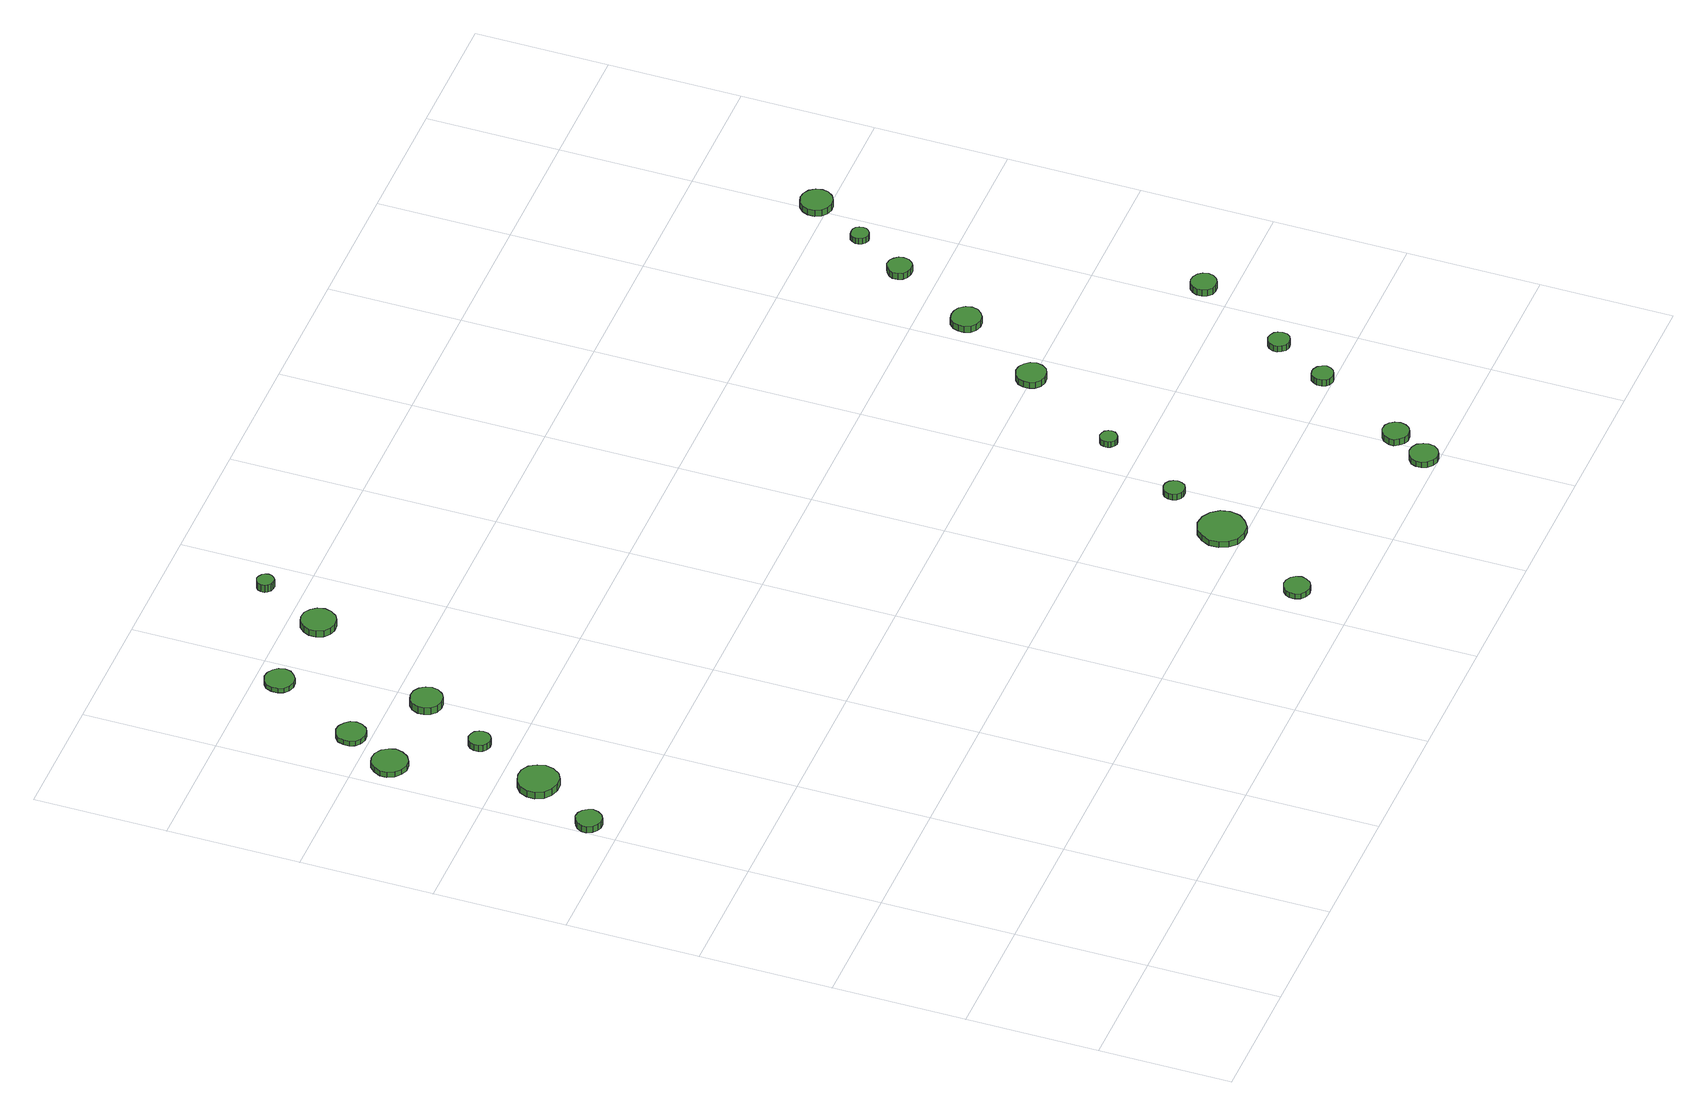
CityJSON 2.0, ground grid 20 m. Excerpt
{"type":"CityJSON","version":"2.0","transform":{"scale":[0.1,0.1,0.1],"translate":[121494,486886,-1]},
"CityObjects":{
"tree1":{"type":"SolitaryVegetationObject","attributes":{"function":"something"},"geometry":[{"type":"MultiSurface","lod":"1","boundaries":[[[0,1,2,3,4,5,6,7,8,9,10,11,12,13,14]],[[15,16,17,18,19,20,21,22,23,24,25,26,27,28,29]],[[0,29,28,1]],[[1,28,27,2]],[[2,27,26,3]],[[3,26,25,4]],[[4,25,24,5]],[[5,24,23,6]],[[6,23,22,7]],[[7,22,21,8]],[[8,21,20,9]],[[9,20,19,10]],[[10,19,18,11]],[[11,18,17,12]],[[12,17,16,13]],[[13,16,15,14]],[[14,15,29,0]]]}]},
"tree2":{"type":"SolitaryVegetationObject","attributes":{"function":"something"},"geometry":[{"type":"MultiSurface","lod":"1","boundaries":[[[30,31,32,33,34,35,36,37,38,39,40,41,42,43,44]],[[45,46,47,48,49,50,51,52,53,54,55,56,57,58,59]],[[30,59,58,31]],[[31,58,57,32]],[[32,57,56,33]],[[33,56,55,34]],[[34,55,54,35]],[[35,54,53,36]],[[36,53,52,37]],[[37,52,51,38]],[[38,51,50,39]],[[39,50,49,40]],[[40,49,48,41]],[[41,48,47,42]],[[42,47,46,43]],[[43,46,45,44]],[[44,45,59,30]]]}]},
"tree3":{"type":"SolitaryVegetationObject","attributes":{"function":"something"},"geometry":[{"type":"MultiSurface","lod":"1","boundaries":[[[60,61,62,63,64,65,66,67,68,69,70,71,72,73,74]],[[75,76,77,78,79,80,81,82,83,84,85,86,87,88,89]],[[60,89,88,61]],[[61,88,87,62]],[[62,87,86,63]],[[63,86,85,64]],[[64,85,84,65]],[[65,84,83,66]],[[66,83,82,67]],[[67,82,81,68]],[[68,81,80,69]],[[69,80,79,70]],[[70,79,78,71]],[[71,78,77,72]],[[72,77,76,73]],[[73,76,75,74]],[[74,75,89,60]]]}]},
"tree4":{"type":"SolitaryVegetationObject","attributes":{"function":"something"},"geometry":[{"type":"MultiSurface","lod":"1","boundaries":[[[90,91,92,93,94,95,96,97,98,99,100,101,102,103,104]],[[105,106,107,108,109,110,111,112,113,114,115,116,117,118,119]],[[90,119,118,91]],[[91,118,117,92]],[[92,117,116,93]],[[93,116,115,94]],[[94,115,114,95]],[[95,114,113,96]],[[96,113,112,97]],[[97,112,111,98]],[[98,111,110,99]],[[99,110,109,100]],[[100,109,108,101]],[[101,108,107,102]],[[102,107,106,103]],[[103,106,105,104]],[[104,105,119,90]]]}]},
"tree5":{"type":"SolitaryVegetationObject","attributes":{"function":"something"},"geometry":[{"type":"MultiSurface","lod":"1","boundaries":[[[120,121,122,123,124,125,126,127,128,129,130,131,132,133,134]],[[135,136,137,138,139,140,141,142,143,144,145,146,147,148,149]],[[120,149,148,121]],[[121,148,147,122]],[[122,147,146,123]],[[123,146,145,124]],[[124,145,144,125]],[[125,144,143,126]],[[126,143,142,127]],[[127,142,141,128]],[[128,141,140,129]],[[129,140,139,130]],[[130,139,138,131]],[[131,138,137,132]],[[132,137,136,133]],[[133,136,135,134]],[[134,135,149,120]]]}]},
"tree6":{"type":"SolitaryVegetationObject","attributes":{"function":"something"},"geometry":[{"type":"MultiSurface","lod":"1","boundaries":[[[150,151,152,153,154,155,156,157,158,159,160,161,162,163,164]],[[165,166,167,168,169,170,171,172,173,174,175,176,177,178,179]],[[150,179,178,151]],[[151,178,177,152]],[[152,177,176,153]],[[153,176,175,154]],[[154,175,174,155]],[[155,174,173,156]],[[156,173,172,157]],[[157,172,171,158]],[[158,171,170,159]],[[159,170,169,160]],[[160,169,168,161]],[[161,168,167,162]],[[162,167,166,163]],[[163,166,165,164]],[[164,165,179,150]]]}]},
"tree7":{"type":"SolitaryVegetationObject","attributes":{"function":"something"},"geometry":[{"type":"MultiSurface","lod":"1","boundaries":[[[180,181,182,183,184,185,186,187,188,189,190,191,192,193,194]],[[195,196,197,198,199,200,201,202,203,204,205,206,207,208,209]],[[180,209,208,181]],[[181,208,207,182]],[[182,207,206,183]],[[183,206,205,184]],[[184,205,204,185]],[[185,204,203,186]],[[186,203,202,187]],[[187,202,201,188]],[[188,201,200,189]],[[189,200,199,190]],[[190,199,198,191]],[[191,198,197,192]],[[192,197,196,193]],[[193,196,195,194]],[[194,195,209,180]]]}]},
"tree8":{"type":"SolitaryVegetationObject","attributes":{"function":"something"},"geometry":[{"type":"MultiSurface","lod":"1","boundaries":[[[210,211,212,213,214,215,216,217,218,219,220,221,222,223,224]],[[225,226,227,228,229,230,231,232,233,234,235,236,237,238,239]],[[210,239,238,211]],[[211,238,237,212]],[[212,237,236,213]],[[213,236,235,214]],[[214,235,234,215]],[[215,234,233,216]],[[216,233,232,217]],[[217,232,231,218]],[[218,231,230,219]],[[219,230,229,220]],[[220,229,228,221]],[[221,228,227,222]],[[222,227,226,223]],[[223,226,225,224]],[[224,225,239,210]]]}]},
"tree9":{"type":"SolitaryVegetationObject","attributes":{"function":"something"},"geometry":[{"type":"MultiSurface","lod":"1","boundaries":[[[240,241,242,243,244,245,246,247,248,249,250,251,252,253,254]],[[255,256,257,258,259,260,261,262,263,264,265,266,267,268,269]],[[240,269,268,241]],[[241,268,267,242]],[[242,267,266,243]],[[243,266,265,244]],[[244,265,264,245]],[[245,264,263,246]],[[246,263,262,247]],[[247,262,261,248]],[[248,261,260,249]],[[249,260,259,250]],[[250,259,258,251]],[[251,258,257,252]],[[252,257,256,253]],[[253,256,255,254]],[[254,255,269,240]]]}]},
"tree10":{"type":"SolitaryVegetationObject","attributes":{"function":"something"},"geometry":[{"type":"MultiSurface","lod":"1","boundaries":[[[270,271,272,273,274,275,276,277,278,279,280,281,282,283,284]],[[285,286,287,288,289,290,291,292,293,294,295,296,297,298,299]],[[270,299,298,271]],[[271,298,297,272]],[[272,297,296,273]],[[273,296,295,274]],[[274,295,294,275]],[[275,294,293,276]],[[276,293,292,277]],[[277,292,291,278]],[[278,291,290,279]],[[279,290,289,280]],[[280,289,288,281]],[[281,288,287,282]],[[282,287,286,283]],[[283,286,285,284]],[[284,285,299,270]]]}]},
"tree11":{"type":"SolitaryVegetationObject","attributes":{"function":"something"},"geometry":[{"type":"MultiSurface","lod":"1","boundaries":[[[300,301,302,303,304,305,306,307,308,309,310,311,312,313,314]],[[315,316,317,318,319,320,321,322,323,324,325,326,327,328,329]],[[300,329,328,301]],[[301,328,327,302]],[[302,327,326,303]],[[303,326,325,304]],[[304,325,324,305]],[[305,324,323,306]],[[306,323,322,307]],[[307,322,321,308]],[[308,321,320,309]],[[309,320,319,310]],[[310,319,318,311]],[[311,318,317,312]],[[312,317,316,313]],[[313,316,315,314]],[[314,315,329,300]]]}]},
"tree12":{"type":"SolitaryVegetationObject","attributes":{"function":"something"},"geometry":[{"type":"MultiSurface","lod":"1","boundaries":[[[330,331,332,333,334,335,336,337,338,339,340,341,342,343,344]],[[345,346,347,348,349,350,351,352,353,354,355,356,357,358,359]],[[330,359,358,331]],[[331,358,357,332]],[[332,357,356,333]],[[333,356,355,334]],[[334,355,354,335]],[[335,354,353,336]],[[336,353,352,337]],[[337,352,351,338]],[[338,351,350,339]],[[339,350,349,340]],[[340,349,348,341]],[[341,348,347,342]],[[342,347,346,343]],[[343,346,345,344]],[[344,345,359,330]]]}]},
"tree13":{"type":"SolitaryVegetationObject","attributes":{"function":"something"},"geometry":[{"type":"MultiSurface","lod":"1","boundaries":[[[360,361,362,363,364,365,366,367,368,369,370,371,372,373,374]],[[375,376,377,378,379,380,381,382,383,384,385,386,387,388,389]],[[360,389,388,361]],[[361,388,387,362]],[[362,387,386,363]],[[363,386,385,364]],[[364,385,384,365]],[[365,384,383,366]],[[366,383,382,367]],[[367,382,381,368]],[[368,381,380,369]],[[369,380,379,370]],[[370,379,378,371]],[[371,378,377,372]],[[372,377,376,373]],[[373,376,375,374]],[[374,375,389,360]]]}]},
"tree14":{"type":"SolitaryVegetationObject","attributes":{"function":"something"},"geometry":[{"type":"MultiSurface","lod":"1","boundaries":[[[390,391,392,393,394,395,396,397,398,399,400,401,402,403,404]],[[405,406,407,408,409,410,411,412,413,414,415,416,417,418,419]],[[390,419,418,391]],[[391,418,417,392]],[[392,417,416,393]],[[393,416,415,394]],[[394,415,414,395]],[[395,414,413,396]],[[396,413,412,397]],[[397,412,411,398]],[[398,411,410,399]],[[399,410,409,400]],[[400,409,408,401]],[[401,408,407,402]],[[402,407,406,403]],[[403,406,405,404]],[[404,405,419,390]]]}]},
"tree15":{"type":"SolitaryVegetationObject","attributes":{"function":"something"},"geometry":[{"type":"MultiSurface","lod":"1","boundaries":[[[420,421,422,423,424,425,426,427,428,429,430,431,432,433,434]],[[435,436,437,438,439,440,441,442,443,444,445,446,447,448,449]],[[420,449,448,421]],[[421,448,447,422]],[[422,447,446,423]],[[423,446,445,424]],[[424,445,444,425]],[[425,444,443,426]],[[426,443,442,427]],[[427,442,441,428]],[[428,441,440,429]],[[429,440,439,430]],[[430,439,438,431]],[[431,438,437,432]],[[432,437,436,433]],[[433,436,435,434]],[[434,435,449,420]]]}]},
"tree16":{"type":"SolitaryVegetationObject","attributes":{"function":"something"},"geometry":[{"type":"MultiSurface","lod":"1","boundaries":[[[450,451,452,453,454,455,456,457,458,459,460,461,462,463,464]],[[465,466,467,468,469,470,471,472,473,474,475,476,477,478,479]],[[450,479,478,451]],[[451,478,477,452]],[[452,477,476,453]],[[453,476,475,454]],[[454,475,474,455]],[[455,474,473,456]],[[456,473,472,457]],[[457,472,471,458]],[[458,471,470,459]],[[459,470,469,460]],[[460,469,468,461]],[[461,468,467,462]],[[462,467,466,463]],[[463,466,465,464]],[[464,465,479,450]]]}]},
"tree17":{"type":"SolitaryVegetationObject","attributes":{"function":"something"},"geometry":[{"type":"MultiSurface","lod":"1","boundaries":[[[480,481,482,483,484,485,486,487,488,489,490,491,492,493,494]],[[495,496,497,498,499,500,501,502,503,504,505,506,507,508,509]],[[480,509,508,481]],[[481,508,507,482]],[[482,507,506,483]],[[483,506,505,484]],[[484,505,504,485]],[[485,504,503,486]],[[486,503,502,487]],[[487,502,501,488]],[[488,501,500,489]],[[489,500,499,490]],[[490,499,498,491]],[[491,498,497,492]],[[492,497,496,493]],[[493,496,495,494]],[[494,495,509,480]]]}]},
"tree18":{"type":"SolitaryVegetationObject","attributes":{"function":"something"},"geometry":[{"type":"MultiSurface","lod":"1","boundaries":[[[510,511,512,513,514,515,516,517,518,519,520,521,522,523,524]],[[525,526,527,528,529,530,531,532,533,534,535,536,537,538,539]],[[510,539,538,511]],[[511,538,537,512]],[[512,537,536,513]],[[513,536,535,514]],[[514,535,534,515]],[[515,534,533,516]],[[516,533,532,517]],[[517,532,531,518]],[[518,531,530,519]],[[519,530,529,520]],[[520,529,528,521]],[[521,528,527,522]],[[522,527,526,523]],[[523,526,525,524]],[[524,525,539,510]]]}]},
"tree19":{"type":"SolitaryVegetationObject","attributes":{"function":"something"},"geometry":[{"type":"MultiSurface","lod":"1","boundaries":[[[540,541,542,543,544,545,546,547,548,549,550,551,552,553,554]],[[555,556,557,558,559,560,561,562,563,564,565,566,567,568,569]],[[540,569,568,541]],[[541,568,567,542]],[[542,567,566,543]],[[543,566,565,544]],[[544,565,564,545]],[[545,564,563,546]],[[546,563,562,547]],[[547,562,561,548]],[[548,561,560,549]],[[549,560,559,550]],[[550,559,558,551]],[[551,558,557,552]],[[552,557,556,553]],[[553,556,555,554]],[[554,555,569,540]]]}]},
"tree20":{"type":"SolitaryVegetationObject","attributes":{"function":"something"},"geometry":[{"type":"MultiSurface","lod":"1","boundaries":[[[570,571,572,573,574,575,576,577,578,579,580,581,582,583,584]],[[585,586,587,588,589,590,591,592,593,594,595,596,597,598,599]],[[570,599,598,571]],[[571,598,597,572]],[[572,597,596,573]],[[573,596,595,574]],[[574,595,594,575]],[[575,594,593,576]],[[576,593,592,577]],[[577,592,591,578]],[[578,591,590,579]],[[579,590,589,580]],[[580,589,588,581]],[[581,588,587,582]],[[582,587,586,583]],[[583,586,585,584]],[[584,585,599,570]]]}]},
"tree21":{"type":"SolitaryVegetationObject","attributes":{"function":"something"},"geometry":[{"type":"MultiSurface","lod":"1","boundaries":[[[600,601,602,603,604,605,606,607,608,609,610,611,612,613,614]],[[615,616,617,618,619,620,621,622,623,624,625,626,627,628,629]],[[600,629,628,601]],[[601,628,627,602]],[[602,627,626,603]],[[603,626,625,604]],[[604,625,624,605]],[[605,624,623,606]],[[606,623,622,607]],[[607,622,621,608]],[[608,621,620,609]],[[609,620,619,610]],[[610,619,618,611]],[[611,618,617,612]],[[612,617,616,613]],[[613,616,615,614]],[[614,615,629,600]]]}]},
"tree22":{"type":"SolitaryVegetationObject","attributes":{"function":"something"},"geometry":[{"type":"MultiSurface","lod":"1","boundaries":[[[630,631,632,633,634,635,636,637,638,639,640,641,642,643,644]],[[645,646,647,648,649,650,651,652,653,654,655,656,657,658,659]],[[630,659,658,631]],[[631,658,657,632]],[[632,657,656,633]],[[633,656,655,634]],[[634,655,654,635]],[[635,654,653,636]],[[636,653,652,637]],[[637,652,651,638]],[[638,651,650,639]],[[639,650,649,640]],[[640,649,648,641]],[[641,648,647,642]],[[642,647,646,643]],[[643,646,645,644]],[[644,645,659,630]]]}]},
"tree23":{"type":"SolitaryVegetationObject","attributes":{"function":"something"},"geometry":[{"type":"MultiSurface","lod":"1","boundaries":[[[660,661,662,663,664,665,666,667,668,669,670,671,672,673,674]],[[675,676,677,678,679,680,681,682,683,684,685,686,687,688,689]],[[660,689,688,661]],[[661,688,687,662]],[[662,687,686,663]],[[663,686,685,664]],[[664,685,684,665]],[[665,684,683,666]],[[666,683,682,667]],[[667,682,681,668]],[[668,681,680,669]],[[669,680,679,670]],[[670,679,678,671]],[[671,678,677,672]],[[672,677,676,673]],[[673,676,675,674]],[[674,675,689,660]]]}]}
},
"vertices":[
[41,848,17],[39,855,17],[34,862,17],[27,866,17],[19,867,17],[12,864,17],[6,859,17],[2,852,17],[2,844,17],[6,836,17],[12,831,17],[19,828,17],[27,829,17],[34,833,17],[39,840,17],[39,840,6],[34,833,6],[27,829,6],[19,828,6],[12,831,6],[6,836,6],[2,844,6],[2,852,6],[6,859,6],[12,864,6],[19,867,6],[27,866,6],[34,862,6],[39,855,6],[41,848,6],
[108,944,18],[105,956,18],[98,967,18],[87,973,18],[74,974,18],[62,970,18],[52,962,18],[47,950,18],[47,938,18],[52,926,18],[62,918,18],[74,914,18],[87,915,18],[98,921,18],[105,932,18],[105,932,6],[98,921,6],[87,915,6],[74,914,6],[62,918,6],[52,926,6],[47,938,6],[47,950,6],[52,962,6],[62,970,6],[74,974,6],[87,973,6],[98,967,6],[105,956,6],[108,944,6],
[72,1156,15],[69,1166,15],[63,1175,15],[53,1181,15],[42,1182,15],[32,1179,15],[24,1171,15],[19,1161,15],[19,1150,15],[24,1140,15],[32,1133,15],[42,1129,15],[53,1130,15],[63,1136,15],[69,1145,15],[69,1145,6],[63,1136,6],[53,1130,6],[42,1129,6],[32,1133,6],[24,1140,6],[19,1150,6],[19,1161,6],[24,1171,6],[32,1179,6],[42,1182,6],[53,1181,6],[63,1175,6],[69,1166,6],[72,1156,6],
[149,1053,17],[148,1059,17],[144,1065,17],[138,1068,17],[131,1069,17],[125,1067,17],[120,1062,17],[117,1056,17],[117,1049,17],[120,1043,17],[125,1039,17],[131,1036,17],[138,1037,17],[144,1041,17],[148,1046,17],[148,1046,6],[144,1041,6],[138,1037,6],[131,1036,6],[125,1039,6],[120,1043,6],[117,1049,6],[117,1056,6],[120,1062,6],[125,1067,6],[131,1069,6],[138,1068,6],[144,1065,6],[148,1059,6],[149,1053,6],
[110,1229,14],[108,1238,14],[102,1245,14],[94,1250,14],[85,1251,14],[76,1248,14],[69,1242,14],[66,1233,14],[66,1224,14],[69,1216,14],[76,1210,14],[85,1207,14],[94,1208,14],[102,1212,14],[108,1220,14],[108,1220,6],[102,1212,6],[94,1208,6],[85,1207,6],[76,1210,6],[69,1216,6],[66,1224,6],[66,1233,6],[69,1242,6],[76,1248,6],[85,1251,6],[94,1250,6],[102,1245,6],[108,1238,6],[110,1229,6],
[214,1154,18],[212,1163,18],[206,1171,18],[198,1176,18],[188,1177,18],[178,1174,18],[171,1168,18],[167,1158,18],[167,1149,18],[171,1140,18],[178,1133,18],[188,1130,18],[198,1131,18],[206,1136,18],[212,1144,18],[212,1144,6],[206,1136,6],[198,1131,6],[188,1130,6],[178,1133,6],[171,1140,6],[167,1149,6],[167,1158,6],[171,1168,6],[178,1174,6],[188,1177,6],[198,1176,6],[206,1171,6],[212,1163,6],[214,1154,6],
[185,1364,14],[183,1373,14],[177,1380,14],[169,1385,14],[160,1386,14],[151,1383,14],[144,1377,14],[141,1369,14],[141,1359,14],[144,1351,14],[151,1345,14],[160,1342,14],[169,1343,14],[177,1348,14],[183,1355,14],[183,1355,6],[177,1348,6],[169,1343,6],[160,1342,6],[151,1345,6],[144,1351,6],[141,1359,6],[141,1369,6],[144,1377,6],[151,1383,6],[160,1386,6],[169,1385,6],[177,1380,6],[183,1373,6],[185,1364,6],
[326,1356,17],[323,1367,17],[317,1375,17],[308,1381,17],[297,1382,17],[287,1379,17],[279,1371,17],[275,1362,17],[275,1351,17],[279,1341,17],[287,1334,17],[297,1331,17],[308,1332,17],[317,1337,17],[323,1346,17],[323,1346,6],[317,1337,6],[308,1332,6],[297,1331,6],[287,1334,6],[279,1341,6],[275,1351,6],[275,1362,6],[279,1371,6],[287,1379,6],[297,1382,6],[308,1381,6],[317,1375,6],[323,1367,6],[326,1356,6],
[365,1455,21],[364,1460,21],[361,1464,21],[356,1467,21],[351,1468,21],[346,1466,21],[342,1463,21],[340,1458,21],[340,1452,21],[342,1448,21],[346,1444,21],[351,1443,21],[356,1443,21],[361,1446,21],[364,1450,21],[364,1450,8],[361,1446,8],[356,1443,8],[351,1443,8],[346,1444,8],[342,1448,8],[340,1452,8],[340,1458,8],[342,1463,8],[346,1466,8],[351,1468,8],[356,1467,8],[361,1464,8],[364,1460,8],[365,1455,8],
[869,89,16],[867,97,16],[862,103,16],[855,107,16],[847,108,16],[839,105,16],[833,100,16],[830,93,16],[830,85,16],[833,77,16],[839,72,16],[847,69,16],[855,70,16],[862,74,16],[867,81,16],[867,81,7],[862,74,7],[855,70,7],[847,69,7],[839,72,7],[833,77,7],[830,85,7],[830,93,7],[833,100,7],[839,105,7],[847,108,7],[855,107,7],[862,103,7],[867,97,7],[869,89,7],
[969,233,16],[966,247,16],[957,259,16],[945,266,16],[930,268,16],[916,263,16],[906,253,16],[900,240,16],[900,225,16],[906,212,16],[916,202,16],[930,198,16],[945,199,16],[957,207,16],[966,218,16],[966,218,6],[957,207,6],[945,199,6],[930,198,6],[916,202,6],[906,212,6],[900,225,6],[900,240,6],[906,253,6],[916,263,6],[930,268,6],[945,266,6],[957,259,6],[966,247,6],[969,233,6],
[1007,326,16],[1005,332,16],[1002,337,16],[996,341,16],[989,341,16],[983,339,16],[978,335,16],[976,329,16],[976,323,16],[978,317,16],[983,312,16],[989,310,16],[996,311,16],[1002,314,16],[1005,319,16],[1005,319,6],[1002,314,6],[996,311,6],[989,310,6],[983,312,6],[978,317,6],[976,323,6],[976,329,6],[978,335,6],[983,339,6],[989,341,6],[996,341,6],[1002,337,6],[1005,332,6],[1007,326,6],
[1206,22,16],[1204,30,16],[1199,38,16],[1191,42,16],[1182,43,16],[1174,40,16],[1167,34,16],[1164,26,16],[1164,18,16],[1167,10,16],[1174,4,16],[1182,1,16],[1191,2,16],[1199,6,16],[1204,13,16],[1204,13,6],[1199,6,6],[1191,2,6],[1182,1,6],[1174,4,6],[1167,10,6],[1164,18,6],[1164,26,6],[1167,34,6],[1174,40,6],[1182,43,6],[1191,42,6],[1199,38,6],[1204,30,6],[1206,22,6],
[1078,451,16],[1077,456,16],[1074,461,16],[1069,463,16],[1064,464,16],[1059,462,16],[1055,459,16],[1053,454,16],[1053,448,16],[1055,444,16],[1059,440,16],[1064,438,16],[1069,439,16],[1074,442,16],[1077,446,16],[1077,446,6],[1074,442,6],[1069,439,6],[1064,438,6],[1059,440,6],[1055,444,6],[1053,448,6],[1053,454,6],[1055,459,6],[1059,462,6],[1064,464,6],[1069,463,6],[1074,461,6],[1077,456,6],[1078,451,6],
[1235,75,17],[1233,83,17],[1229,90,17],[1222,94,17],[1213,95,17],[1206,92,17],[1200,87,17],[1196,79,17],[1196,71,17],[1200,64,17],[1206,58,17],[1213,56,17],[1222,57,17],[1229,61,17],[1233,67,17],[1233,67,6],[1229,61,6],[1222,57,6],[1213,56,6],[1206,58,6],[1200,64,6],[1196,71,6],[1196,79,6],[1200,87,6],[1206,92,6],[1213,95,6],[1222,94,6],[1229,90,6],[1233,83,6],[1235,75,6],
[1181,602,17],[1179,611,17],[1173,618,17],[1165,623,17],[1156,624,17],[1147,621,17],[1140,615,17],[1137,606,17],[1137,597,17],[1140,589,17],[1147,583,17],[1156,580,17],[1165,581,17],[1173,585,17],[1179,593,17],[1179,593,6],[1173,585,6],[1165,581,6],[1156,580,6],[1147,583,6],[1140,589,6],[1137,597,6],[1137,606,6],[1140,615,6],[1147,621,6],[1156,624,6],[1165,623,6],[1173,618,6],[1179,611,6],[1181,602,6],
[1316,216,17],[1314,222,17],[1310,228,17],[1304,231,17],[1298,232,17],[1291,230,17],[1287,225,17],[1284,219,17],[1284,212,17],[1287,206,17],[1291,202,17],[1298,200,17],[1304,201,17],[1310,204,17],[1314,209,17],[1314,209,6],[1310,204,6],[1304,201,6],[1298,200,6],[1291,202,6],[1287,206,6],[1284,212,6],[1284,219,6],[1287,225,6],[1291,230,6],[1298,232,6],[1304,231,6],[1310,228,6],[1314,222,6],[1316,216,6],
[1365,300,16],[1364,307,16],[1360,312,16],[1354,315,16],[1347,316,16],[1341,314,16],[1336,310,16],[1333,303,16],[1333,297,16],[1336,291,16],[1341,286,16],[1347,284,16],[1354,285,16],[1360,288,16],[1364,293,16],[1364,293,6],[1360,288,6],[1354,285,6],[1347,284,6],[1341,286,6],[1336,291,6],[1333,297,6],[1333,303,6],[1336,310,6],[1341,314,6],[1347,316,6],[1354,315,6],[1360,312,6],[1364,307,6],[1365,300,6],
[1265,730,17],[1263,739,17],[1257,747,17],[1249,751,17],[1240,752,17],[1231,750,17],[1224,743,17],[1221,735,17],[1221,726,17],[1224,717,17],[1231,711,17],[1240,708,17],[1249,709,17],[1257,714,17],[1263,721,17],[1263,721,6],[1257,714,6],[1249,709,6],[1240,708,6],[1231,711,6],[1224,717,6],[1221,726,6],[1221,735,6],[1224,743,6],[1231,750,6],[1240,752,6],[1249,751,6],[1257,747,6],[1263,739,6],[1265,730,6],
[1450,443,17],[1448,451,17],[1443,457,17],[1436,461,17],[1428,462,17],[1421,460,17],[1415,454,17],[1412,447,17],[1412,439,17],[1415,432,17],[1421,426,17],[1428,424,17],[1436,425,17],[1443,429,17],[1448,435,17],[1448,435,6],[1443,429,6],[1436,425,6],[1428,424,6],[1421,426,6],[1415,432,6],[1412,439,6],[1412,447,6],[1415,454,6],[1421,460,6],[1428,462,6],[1436,461,6],[1443,457,6],[1448,451,6],[1450,443,6],
[1334,858,17],[1333,865,17],[1328,871,17],[1322,875,17],[1314,876,17],[1307,873,17],[1301,868,17],[1298,862,17],[1298,854,17],[1301,847,17],[1307,842,17],[1314,840,17],[1322,840,17],[1328,844,17],[1333,850,17],[1333,850,6],[1328,844,6],[1322,840,6],[1314,840,6],[1307,842,6],[1301,847,6],[1298,854,6],[1298,862,6],[1301,868,6],[1307,873,6],[1314,876,6],[1322,875,6],[1328,871,6],[1333,865,6],[1334,858,6],
[1378,935,16],[1377,941,16],[1374,945,16],[1369,948,16],[1364,948,16],[1358,947,16],[1354,943,16],[1352,938,16],[1352,933,16],[1354,928,16],[1358,924,16],[1364,922,16],[1369,923,16],[1374,926,16],[1377,930,16],[1377,930,6],[1374,926,6],[1369,923,6],[1364,922,6],[1358,924,6],[1354,928,6],[1352,933,6],[1352,938,6],[1354,943,6],[1358,947,6],[1364,948,6],[1369,948,6],[1374,945,6],[1377,941,6],[1378,935,6],
[1435,1017,17],[1433,1027,17],[1427,1035,17],[1418,1040,17],[1409,1041,17],[1399,1038,17],[1392,1031,17],[1388,1022,17],[1388,1012,17],[1392,1003,17],[1399,997,17],[1409,994,17],[1418,995,17],[1427,1000,17],[1433,1008,17],[1433,1008,6],[1427,1000,6],[1418,995,6],[1409,994,6],[1399,997,6],[1392,1003,6],[1388,1012,6],[1388,1022,6],[1392,1031,6],[1399,1038,6],[1409,1041,6],[1418,1040,6],[1427,1035,6],[1433,1027,6],[1435,1017,6]
]}
